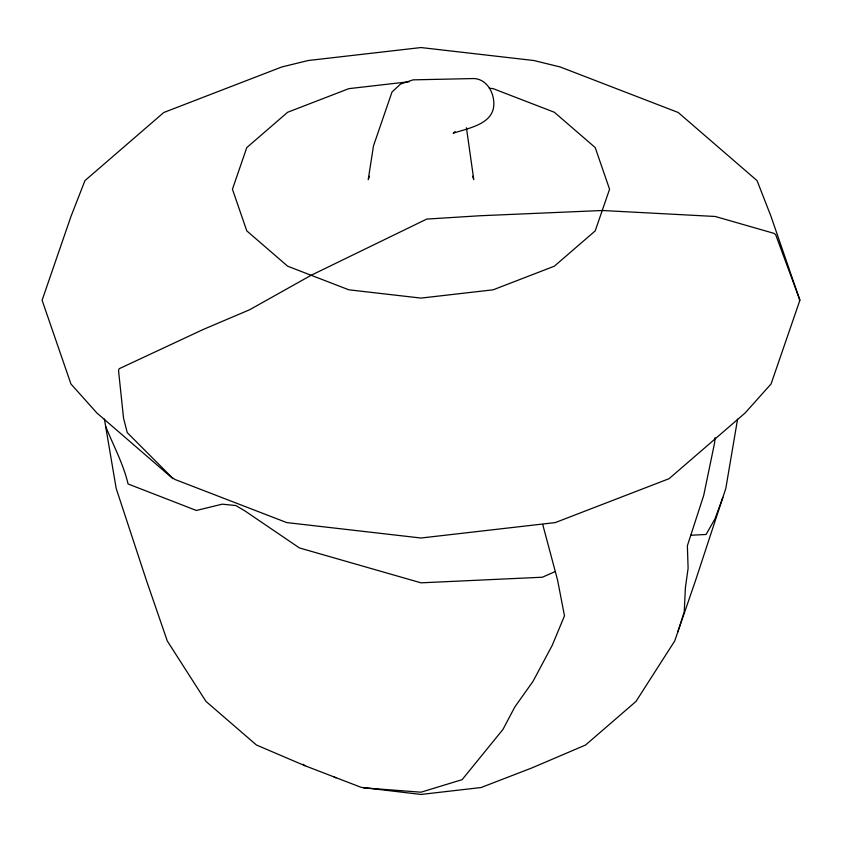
<?xml version="1.0" encoding="UTF-8"?>
<svg xmlns="http://www.w3.org/2000/svg" width="842" height="842" viewBox="0 0 842 842"><rect width="100%" height="100%" fill="white"/><g stroke="black" fill="none" stroke-linecap="round" stroke-linejoin="round"><path stroke-width="1.26" d="M715.047 437.64L714.616 442.797L703.702 495.443L687.377 545.732L688.103 568.318L685.399 587.632L684.241 611.85L677.747 632.142M368.207 179.746L373.48 145.898L392.004 92.02L400.539 84.063L413.085 79.853L473.783 78.548C485.371 78.885 492.728 90.126 493.675 100.787C496.222 123.911 469.499 127.689 453.185 133.268L455.08 131.499M737.571 419.179L725.815 488.434L695.608 580.306L674.705 640.983L636.005 701.428L585.558 745.023L531.923 767.915L481.035 787.544L421 794.448L361.176 787.354L305.057 765.767L256.442 745.023L205.995 701.428L167.295 640.983L146.392 580.306L116.185 488.434L104.408 419.053M799.363 300.931L799.732 299.752L771.062 216.541L757.053 180.62L678.21 112.491L560.204 66.971L533.754 60.508L421 47.552L308.246 60.508L281.796 66.971L163.79 112.491L84.947 180.62L70.939 216.541L42.1 300.257L70.939 383.973L96.872 412.969L172.926 478.688M368.607 178.588L369.406 176.252M799.9 300.257L771.062 383.973L745.128 412.969L669.074 478.688L555.257 522.587L421 538.006L286.743 522.587L175.304 479.603L171.8 477.34L127.258 432.63L123.532 418.085L118.511 370.364L119.238 368.701L202.985 329.58L249.611 309.761L311.161 275.271L426.736 219.088L479.719 215.762L602.24 210.5L715.226 216.478L774.156 233.413L775.714 234.781L799.732 299.752M722.857 497.433L715.047 518.746L706.08 534.47L690.777 535.249M555.299 571.539L542.374 577.223L421 582.832L299.426 547.942L244.959 510.947L235.855 505.547L222.235 504.169L196.386 510.473L128.079 483.971C123.3 463.658 113.354 445.555 105.65 426.378M409.401 81.695L348.841 88.652L287.669 112.249L246.79 147.571L232.434 189.229L246.79 230.887L287.669 266.209L348.841 289.806L421 298.1L493.159 289.806L554.331 266.209L595.21 230.887L609.566 189.229L595.21 147.571L554.331 112.249L493.159 88.652L489.297 88.2M363.365 787.828L421 792.196L462.132 779.65L502.948 729.446L514.894 706.848L533.028 681.336L552.194 645.404L564.487 615.849L557.52 579.843L542.743 524.566M334.127 777.113L335.969 777.903M302.952 764.252L305.057 765.767M472.594 176.252L473.393 178.588M473.793 179.746L466.436 127.763"/></g></svg>
